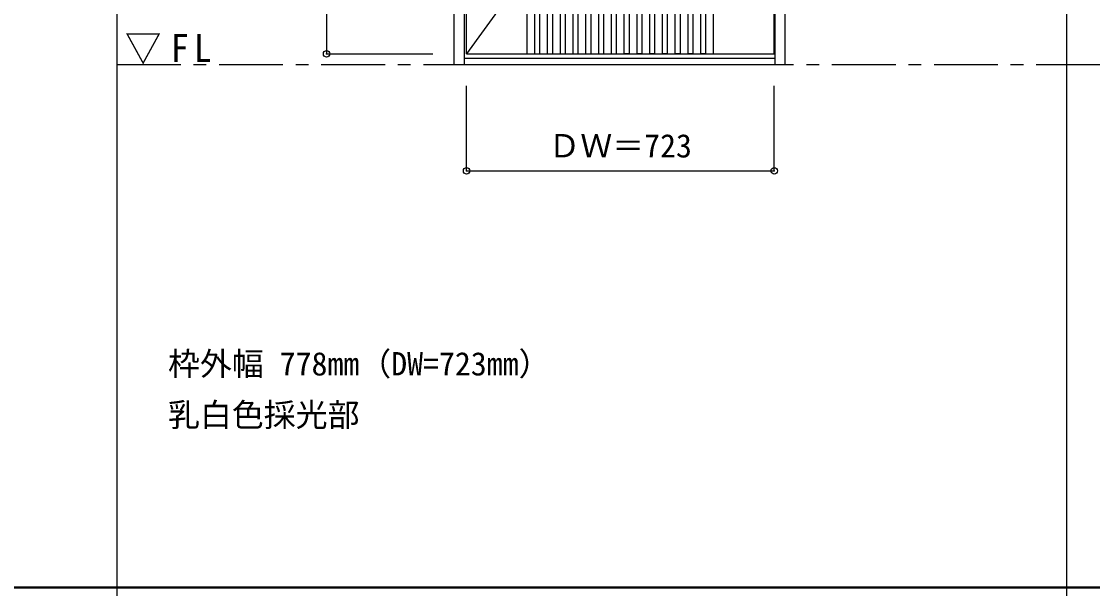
# Model space of a CAD drawing. Units: millimetres, scale not verified. Extents: x -6000 to 5700, y -4307 to 4260.
# Drawn here: x -3483 to -966, y 186 to 1519 of the extents above; entities that cross this region are included whole.
import ezdxf
from ezdxf.enums import TextEntityAlignment as Align

# ---------------------------------------------------------------- set-up
doc = ezdxf.new("R2010")
doc.units = ezdxf.units.MM
doc.header["$LTSCALE"] = 30
doc.header["$PDMODE"] = 32
doc.header["$PDSIZE"] = 15
for name, pattern in [('CHAIN1', [8, 5, -1, 1, -1]), ('CHAIN2', [12, 9, -1, 1, -1]), ('DASHED1', [1.8, 1.2, -0.6])]:
    doc.linetypes.add(name, pattern=pattern)
for name, color, linetype in [('0-1_通り芯', 7, 'CHAIN1'), ('0-2_扉', 7, 'Continuous'), ('0-4_枠', 3, 'Continuous'), ('0-7', 7, 'CHAIN2'), ('0-A_文字', 7, 'Continuous'), ('0-B_寸法', 7, 'Continuous'), ('F-1_枠', 6, 'Continuous')]:
    doc.layers.add(name, color=color, linetype=linetype)
doc.styles.add('ＭＳ ゴシック', font='')
doc.styles.get('ＭＳ ゴシック').set_extended_font_data('MS Gothic')

msp = doc.modelspace()

# ---------------------------------------------------------------- linework, layer by layer
at = {"layer": '0-1_通り芯'}
msp.add_line((-3258.4, 1418), (3436.4, 1418), dxfattribs=at)
at = {"layer": '0-2_扉'}
for p, q in [((-2246.3, 1443.5), (-2246.3, 3437.5)), ((-2234.3, 1443.5), (-2234.3, 3437.5)), ((-2216.3, 1443.5), (-2216.3, 3437.5)), ((-2204.3, 1443.5), (-2204.3, 3437.5)), ((-2186.3, 1443.5), (-2186.3, 3437.5)), ((-2174.3, 1443.5), (-2174.3, 3437.5)), ((-2156.3, 1443.5), (-2156.3, 3437.5)), ((-2144.3, 1443.5), (-2144.3, 3437.5)), ((-2126.3, 1443.5), (-2126.3, 3437.5)), ((-2114.3, 1443.5), (-2114.3, 3437.5)), ((-2096.3, 1443.5), (-2096.3, 3437.5)), ((-2084.3, 1443.5), (-2084.3, 3437.5)), ((-2066.3, 1443.5), (-2066.3, 3437.5)), ((-2066.3, 1443), (-2066.3, 3437.5)), ((-2054.3, 1443.5), (-2054.3, 3437.5)), ((-2036.3, 1443.5), (-2036.3, 3437.5)), ((-2024.3, 1443.5), (-2024.3, 3437.5)), ((-2006.3, 1443.5), (-2006.3, 3437.5)), ((-1994.3, 1443.5), (-1994.3, 3437.5)), ((-1976.3, 1443.5), (-1976.3, 3437.5)), ((-1964.3, 1443.5), (-1964.3, 3437.5)), ((-1946.3, 1443.5), (-1946.3, 3437.5)), ((-1934.3, 1443.5), (-1934.3, 3437.5)), ((-1916.3, 1443.5), (-1916.3, 3437.5)), ((-1904.3, 1443.5), (-1904.3, 3437.5)), ((-1874.3, 1443.5), (-1874.3, 3437.5)), ((-1856.3, 1443), (-1856.3, 3438)), ((-2294.3, 1443), (-2294.3, 2393.5)), ((-2276.3, 1443.5), (-2276.3, 2393.5)), ((-2246.3, 1443.5), (-2234.3, 1443.5)), ((-2216.3, 1443.5), (-2204.3, 1443.5)), ((-2186.3, 1443.5), (-2174.3, 1443.5)), ((-2156.3, 1443.5), (-2144.3, 1443.5)), ((-2126.3, 1443.5), (-2114.3, 1443.5)), ((-2096.3, 1443.5), (-2084.3, 1443.5)), ((-2054.3, 1443.5), (-2066.3, 1443.5)), ((-2024.3, 1443.5), (-2036.3, 1443.5)), ((-1994.3, 1443.5), (-2006.3, 1443.5)), ((-1964.3, 1443.5), (-1976.3, 1443.5)), ((-1934.3, 1443.5), (-1946.3, 1443.5)), ((-1904.3, 1443.5), (-1916.3, 1443.5))]:
    msp.add_line(p, q, dxfattribs=at)
at = {"layer": '0-2_扉', "linetype": 'DASHED1'}
for p, q in [((-2036.3, 1451), (-2036.3, 3430)), ((-1976.3, 1443.5), (-1976.3, 1451))]:
    msp.add_line(p, q, dxfattribs=at)
at = {"layer": '0-2_扉'}
for points in [[(-2436.8, 1443), (-2436.8, 3438), (-1713.8, 3438)], [(-2436.8, 1443), (-1713.8, 1443), (-1713.8, 3438)], [(-2276.3, 1443.5), (-2264.3, 1443.5), (-2264.3, 3437.5)], [(-1874.3, 1443.5), (-1886.3, 1443.5), (-1886.3, 3437.5)]]:
    msp.add_lwpolyline(points, dxfattribs=at)
at = {"layer": '0-4_枠'}
for p, q in [((-2465.8, 1418), (-2465.8, 3465)), ((-1687.8, 1418), (-1687.8, 3465)), ((-2441.8, 1418), (-2441.8, 3441)), ((-1711.8, 1418), (-1711.8, 3441)), ((-2465.8, 1418), (-1687.8, 1418)), ((-2441.8, 1433), (-1711.8, 1433))]:
    msp.add_line(p, q, dxfattribs=at)
at = {"layer": '0-7'}
msp.add_line((-1713.8, 2440.5), (-2436.8, 1443), dxfattribs=at)
at = {"layer": '0-B_寸法', "color": 4}
for p, q in [((-2765.8, 3438), (-2765.8, 1443)), ((-2765.8, 1443), (-2515.8, 1443)), ((-2436.8, 1168), (-2436.8, 1368)), ((-1713.8, 1168), (-1713.8, 1368)), ((-2436.8, 1168), (-1713.8, 1168))]:
    msp.add_line(p, q, dxfattribs=at)
at = {"layer": '0-B_寸法'}
for p in [(-2765.8, 1443), (-2436.8, 1168), (-1713.8, 1168)]:
    msp.add_point(p, dxfattribs=at)
at = {"layer": 'F-1_枠'}
for p, q in [((-3258.4, 4175), (-3258.4, -3790)), ((-1026.8, 4175), (-1026.8, -3790)), ((-6000, 190.5), (5690, 190.5)), ((-6000, 187.5), (5690, 187.5))]:
    msp.add_line(p, q, dxfattribs=at)

# ---------------------------------------------------------------- texts
at = {"layer": '0-A_文字', "style": 'ＭＳ ゴシック'}
for s, p in [('枠外幅 778mm（DW=723mm）', (-3138.4, 670.5)), ('乳白色採光部', (-3138.4, 550.5))]:
    msp.add_text(s, height=54.99, dxfattribs=at).set_placement(p, align=Align.BOTTOM_LEFT)
at = {"layer": '0-A_文字', "insert": (-3239.65, 1418), "char_height": 65.98, "attachment_point": 7, "style": 'ＭＳ ゴシック'}
msp.add_mtext('\\T1.26;\\W0.95;▽FL', dxfattribs=at)
at = {"layer": '0-B_寸法', "style": 'ＭＳ ゴシック'}
msp.add_text('ＤＷ＝723', height=54.99, dxfattribs=at).set_placement((-2244.55, 1183), align=Align.BOTTOM_LEFT)

doc.saveas('drawing.dxf')
